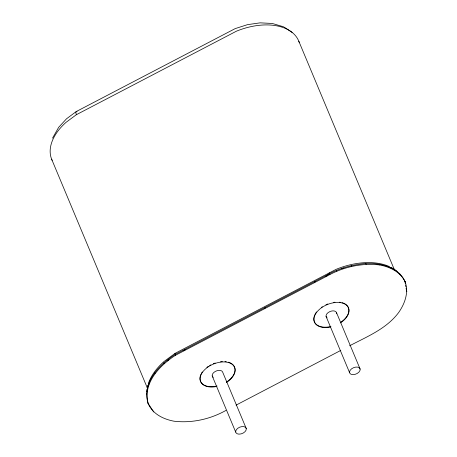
<?xml version="1.0" encoding="UTF-8"?>
<svg xmlns="http://www.w3.org/2000/svg" width="457" height="457" viewBox="0 0 457 457"><rect width="100%" height="100%" fill="white"/><g stroke="black" fill="none" stroke-linecap="round" stroke-linejoin="round"><path stroke-width="0.69" d="M225.987 410.397C210.306 419.218 191.911 423.325 173.986 421.205C163.515 419.223 153.038 414.185 148.359 404.057L148.017 403.234C141.87 382.703 159.247 364.663 175.162 354.449L329.508 273.789L329.88 274.628M148.359 404.057C142.213 383.526 159.59 365.48 175.505 355.266L327.64 275.765C343.327 266.945 361.716 262.838 379.641 264.951C390.112 266.939 400.589 271.978 405.268 282.106C408.872 292.743 404.793 303.705 398.664 312.519C386.451 328.874 367.102 336.569 349.628 345.783M329.223 272.84L329.697 273.972M52.526 138.157L58.696 127.286L66.562 118.763L76.273 111.542L235.246 28.585L247.54 24.644L260.187 22.85L272.286 23.467L283.631 26.82M299.249 42.472A54.234 33.018 -22.7 0 0 236.389 31.207L76.348 114.713L66.088 122.305A54.234 33.018 -22.7 0 0 52.161 160.378M389.49 266.625A58.473 35.595 -22.7 0 0 336.055 269.362L175.008 353.392L163.926 361.59A58.473 35.595 -22.7 0 0 148.234 383.897M167.182 360.904L168.85 359.67M183.091 350.787L185.616 349.468M264.472 308.258L265.734 307.595M314.313 282.215L315.576 281.552M325.67 276.279L326.932 275.617M236.08 405.125L340.796 350.399M405.268 282.106L404.925 281.289C398.047 266.694 380.481 262.975 365.766 263.478C352.347 264.729 339.031 268.168 327.298 274.948L327.64 275.765M175.008 353.392L175.614 355.209M284.277 27.169L292.086 32.396M148.017 403.234L153.718 411.991M399.572 273.355L399.915 274.171M406.53 290.761L406.873 291.583M298.804 41.227L394.477 269.95M390.832 267.505L391.175 268.322M379.299 264.135L379.641 264.951M365.766 263.478L366.108 264.3M351.153 265.58L351.496 266.397M336.455 270.293L336.798 271.11M336.632 312.891L360.133 369.079A5.598 3.41 -22.7 0 1 352.793 374.649A5.598 3.41 -22.7 0 1 351.622 368.788A5.598 3.41 -22.7 0 1 360.133 369.079M326.058 316.415L349.565 372.598M246.277 428.58A5.598 3.41 -22.7 0 0 237.76 428.289A5.598 3.41 -22.7 0 0 238.931 434.15A5.598 3.41 -22.7 0 0 246.277 428.58L222.77 372.392A5.598 3.41 -22.7 0 0 215.464 371.341A5.598 3.41 -22.7 0 0 213.248 377.368M212.202 375.917L235.703 432.099M175.162 354.449L175.505 355.266M163.88 362.789L164.223 363.606M154.62 372.821L154.963 373.643M148.662 383.389L149.005 384.206M51.63 159.173L147.308 387.896M146.411 393.757L146.754 394.58M404.925 281.289L405.388 283.997M405.616 285.351L405.845 286.705M406.073 288.059L406.302 289.407M76.342 114.701A12.842 2.633 58.1 0 1 77.039 111.537M146.76 392.026A58.473 35.595 -22.7 0 1 146.977 389.375M147.188 388.022A58.473 35.595 -22.7 0 1 147.817 385.274M391.443 267.585A58.473 35.595 -22.7 0 1 397.127 271.481M341.819 268.722A58.65 35.703 -22.7 0 1 343.807 268.059M216.567 386.496A18.429 11.219 -22.7 0 1 201.354 374.077A18.429 11.219 -22.7 0 1 229.031 362.698A18.429 11.219 -22.7 0 1 226.621 382.36M330.422 326.995A18.429 11.219 -22.7 0 1 315.21 314.576A18.429 11.219 -22.7 0 1 342.887 303.197A18.429 11.219 -22.7 0 1 340.476 322.859M327.103 317.872A5.598 3.41 -22.7 0 1 329.988 311.531A5.598 3.41 -22.7 0 1 336.626 313.828M231.448 363.561A18.429 11.219 -22.7 0 1 226.489 382.046M217.092 386.034A18.429 11.219 -22.7 0 1 200.971 374.26M201.303 373.603A18.429 11.219 -22.7 0 1 202.325 371.969M206.855 367.405A18.429 11.219 -22.7 0 1 208.483 366.263M209.643 365.549A18.429 11.219 -22.7 0 1 210.831 364.892M213.328 363.732A18.429 11.219 -22.7 0 1 215.258 363.012M220.485 361.801A18.429 11.219 -22.7 0 1 222.405 361.624M224.953 361.641A18.429 11.219 -22.7 0 1 226.312 361.784M228.22 362.178A18.429 11.219 -22.7 0 1 230.871 363.224M342.076 302.677A18.429 11.219 -22.7 0 1 340.345 322.545M330.954 326.532A18.429 11.219 -22.7 0 1 313.959 317.369M314.108 316.73A18.429 11.219 -22.7 0 1 314.833 314.759M315.164 314.108A18.429 11.219 -22.7 0 1 316.587 311.931M321.242 307.515A18.429 11.219 -22.7 0 1 322.345 306.761M325.921 304.79A18.429 11.219 -22.7 0 1 327.829 303.979M333.701 302.391A18.429 11.219 -22.7 0 1 334.987 302.226M339.5 302.203A18.429 11.219 -22.7 0 1 340.831 302.391"/></g></svg>
